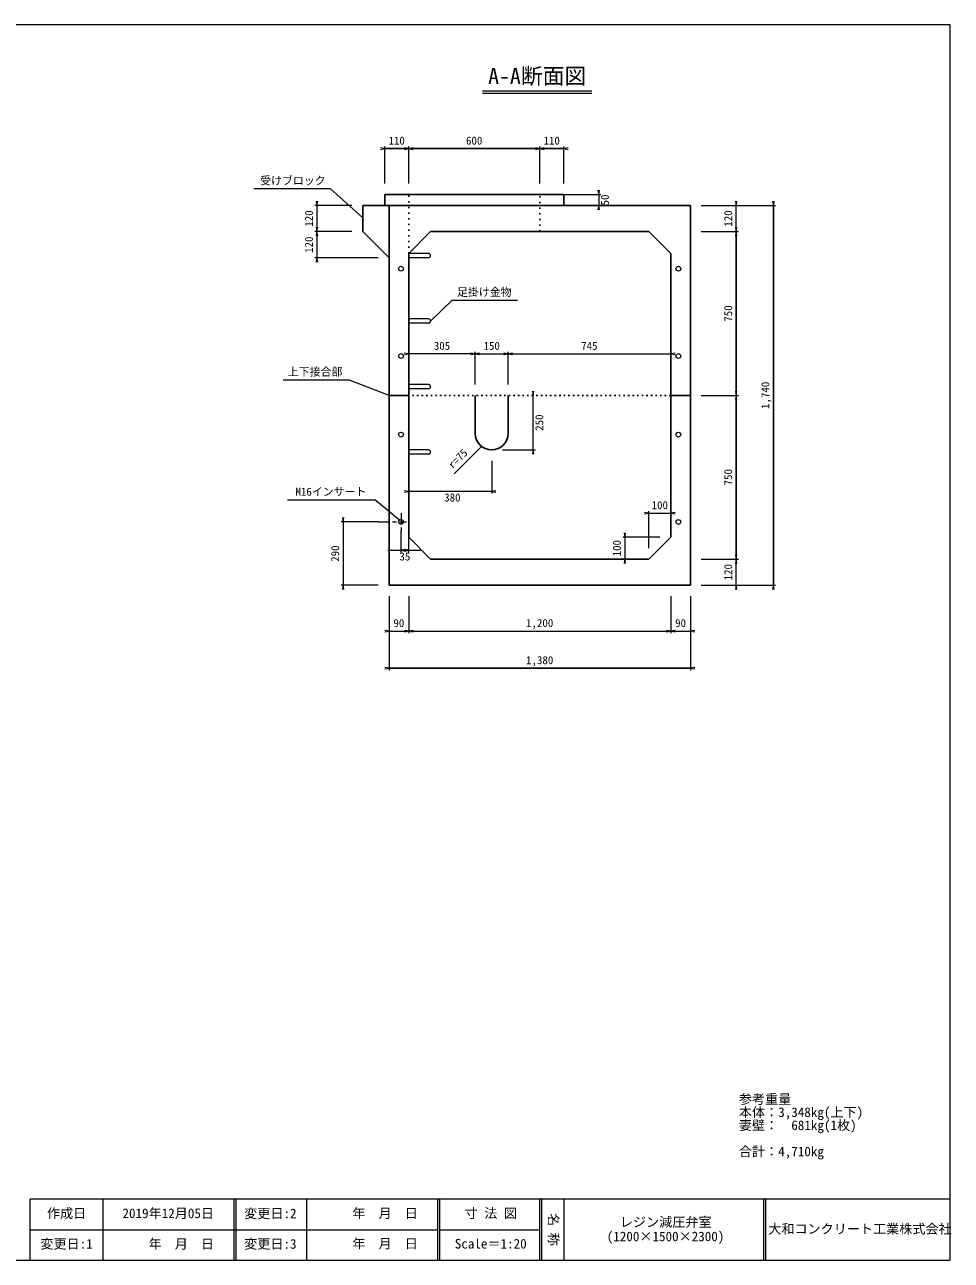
# Model space of a CAD drawing. Units: millimetres at full size, sheet at 1:20; some dimension numbers follow another scale. Extents: x -3920 to 4045, y -2830 to 2830.
# Drawn here: x -199 to 4045, y -2830 to 2830 of the extents above; entities that cross this region are included whole.
import ezdxf
from ezdxf.enums import TextEntityAlignment as Align

# ---------------------------------------------------------------- set-up
doc = ezdxf.new("R2010")
doc.units = ezdxf.units.MM
doc.header["$LTSCALE"] = 20
for name, pattern in [('USER2', [1.05, 0.35, -0.7]), ('USER3', [5, 2.5, -0.8, 0.9, -0.8]), ('USER5', [1.3, 0.3, -1])]:
    doc.linetypes.add(name, pattern=pattern)
for name, color, linetype, lineweight in [('0-1_ﾚｲﾔ2', 5, 'Continuous', 25), ('0-3_ﾚｲﾔ4', 6, 'USER5', 13), ('0-C_ﾚｲﾔ13', 3, 'Continuous', 13), ('0-D_ﾚｲﾔ14', 4, 'USER3', 18), ('0-E_寸法', 3, 'Continuous', 13)]:
    doc.layers.add(name, color=color, linetype=linetype, lineweight=lineweight)
doc.layers.add('0-7_文字', color=3, linetype='Continuous')
doc.styles.add('ＭＳ ゴシック', font='')
doc.styles.get('ＭＳ ゴシック').set_extended_font_data('MS Gothic')

# ---------------------------------------------------------------- blocks, each defined once
blk = doc.blocks.new('open_arrow')
at = {"color": 0, "linetype": 'Continuous', "lineweight": -2}
blk.add_lwpolyline([(7.5, 1.25), (0, 0), (7.5, -1.25)], dxfattribs=at)

msp = doc.modelspace()

# ---------------------------------------------------------------- linework, layer by layer
at = {"layer": '0-1_ﾚｲﾔ2'}
for p, q in [((1449.97, 2002.23), (1449.97, 2052.23)), ((2269.97, 2052.23), (1449.97, 2052.23)), ((2269.97, 2002.23), (2269.97, 2052.23)), ((1349.97, 2002.23), (1349.97, 1882.23)), ((2849.97, 2002.23), (1349.97, 2002.23)), ((1469.97, 2002.23), (1469.97, 262.23)), ((2849.97, 262.23), (2849.97, 2002.23)), ((1349.97, 1882.23), (1469.97, 1762.23)), ((1559.97, 1782.23), (1659.97, 1882.23)), ((2659.97, 1882.23), (1659.97, 1882.23)), ((2659.97, 1882.23), (2759.97, 1782.23)), ((1559.97, 1782.23), (1559.97, 482.23)), ((2759.97, 482.23), (2759.97, 1782.23)), ((1469.97, 1132.23), (1559.97, 1132.23)), ((1864.97, 1132.23), (1864.97, 957.23)), ((2014.97, 1132.23), (2014.97, 957.23)), ((2849.97, 1132.23), (2759.97, 1132.23)), ((1659.97, 382.23), (1559.97, 482.23)), ((2759.97, 482.23), (2659.97, 382.23)), ((1659.97, 382.23), (2659.97, 382.23)), ((1469.97, 262.23), (2849.97, 262.23))]:
    msp.add_line(p, q, dxfattribs=at)
at = {"layer": '0-1_ﾚｲﾔ2', "linetype": 'USER5'}
for p, q in [((1559.97, 1782.23), (1559.97, 2052.23)), ((2159.97, 1882.23), (2159.97, 2052.23))]:
    msp.add_line(p, q, dxfattribs=at)
at = {"layer": '0-1_ﾚｲﾔ2', "linetype": 'USER2'}
msp.add_line((2759.97, 1132.23), (1559.97, 1132.23), dxfattribs=at)
at = {"layer": '0-1_ﾚｲﾔ2'}
msp.add_arc((1939.97, 957.23), 75, 180, 0, dxfattribs=at)
at = {"layer": '0-3_ﾚｲﾔ4', "linetype": 'Continuous'}
for p, q in [((1649.97, 1782.23), (1559.97, 1782.23)), ((1649.97, 1762.23), (1559.97, 1762.23)), ((1659.97, 1772.23), (1659.97, 1772.23)), ((1649.97, 1482.23), (1559.97, 1482.23)), ((1659.97, 1472.23), (1659.97, 1472.23)), ((1649.97, 1462.23), (1559.97, 1462.23)), ((1649.97, 1182.23), (1559.97, 1182.23)), ((1649.97, 1162.23), (1559.97, 1162.23)), ((1659.97, 1172.23), (1659.97, 1172.23)), ((1649.97, 882.23), (1559.97, 882.23)), ((1649.97, 862.23), (1559.97, 862.23)), ((1659.97, 872.23), (1659.97, 872.23))]:
    msp.add_line(p, q, dxfattribs=at)
for centre in [(1524.97, 1712.23), (2794.97, 1712.23), (1524.97, 1312.23), (2794.97, 1312.23), (1524.97, 952.23), (2794.97, 952.23), (1524.97, 552.23), (2794.97, 552.23)]:
    msp.add_circle(centre, 11, dxfattribs=at)
for centre, start, end in [((1649.97, 1772.23), 0, 90), ((1649.97, 1772.23), 270, 0), ((1649.97, 1472.23), 0, 90), ((1649.97, 1472.23), 270, 0), ((1649.97, 1172.23), 0, 90), ((1649.97, 1172.23), 270, 0), ((1649.97, 872.23), 0, 90), ((1649.97, 872.23), 270, 0)]:
    msp.add_arc(centre, 10, start, end, dxfattribs=at)
at = {"layer": '0-C_ﾚｲﾔ13'}
for p, q in [((1898.68, 2526.37), (2398.68, 2526.37)), ((1898.68, 2516.37), (2398.68, 2516.37)), ((1449.97, 2102.23), (1449.97, 2272.23)), ((1559.97, 2102.23), (1559.97, 2272.23)), ((2159.97, 2102.23), (2159.97, 2272.23)), ((2269.97, 2102.23), (2269.97, 2272.23)), ((2269.97, 2262.23), (1449.97, 2262.23)), ((1449.97, 2262.23), (1559.97, 2262.23)), ((1559.97, 2262.23), (2159.97, 2262.23)), ((2159.97, 2262.23), (2269.97, 2262.23)), ((850.52, 2079.26), (1200.52, 2079.26)), ((2269.97, 2052.23), (2439.97, 2052.23)), ((2429.97, 2052.23), (2429.97, 2002.23)), ((1299.97, 2002.23), (1129.97, 2002.23)), ((1139.97, 2002.23), (1139.97, 1762.23)), ((1139.97, 2002.23), (1139.97, 1882.23)), ((2899.97, 2002.23), (3239.97, 2002.23)), ((3059.97, 1882.23), (3059.97, 2002.23)), ((3059.97, 262.23), (3059.97, 2002.23)), ((3229.97, 262.23), (3229.97, 2002.23)), ((3229.97, 2002.23), (3229.97, 262.23)), ((1299.97, 1882.23), (1129.97, 1882.23)), ((1139.97, 1882.23), (1139.97, 1762.23)), ((2899.97, 1882.23), (3069.97, 1882.23)), ((3059.97, 1882.23), (3059.97, 1132.23)), ((1419.97, 1762.23), (1129.97, 1762.23)), ((1758.97, 1568.33), (2058.97, 1568.33)), ((1864.97, 1182.23), (1864.97, 1332.23)), ((2014.97, 1182.23), (2014.97, 1332.23)), ((984.35, 1203.57), (1284.35, 1203.57)), ((2899.97, 1132.23), (3069.97, 1132.23)), ((3059.97, 1132.23), (3059.97, 382.23)), ((1989.97, 882.23), (2139.97, 882.23)), ((1939.97, 832.23), (1939.97, 682.23)), ((1939.97, 692.23), (1559.97, 692.23)), ((1004.52, 654.15), (1404.52, 654.15)), ((2659.97, 432.23), (2659.97, 602.23)), ((2659.97, 592.23), (2759.97, 592.23)), ((1419.97, 552.23), (1249.97, 552.23)), ((1259.97, 552.23), (1259.97, 262.23)), ((1524.97, 412.23), (1524.97, 512.23)), ((1559.97, 412.23), (1559.97, 482.23)), ((2709.97, 482.23), (2539.97, 482.23)), ((2549.97, 482.23), (2549.97, 382.23)), ((1524.97, 422.23), (1559.97, 422.23)), ((2899.97, 382.23), (3069.97, 382.23)), ((3059.97, 262.23), (3059.97, 382.23)), ((1419.97, 262.23), (1249.97, 262.23)), ((2899.97, 262.23), (3239.97, 262.23)), ((1469.97, 212.23), (1469.97, -127.77)), ((1559.97, 212.23), (1559.97, 42.23)), ((2759.97, 212.23), (2759.97, 42.23)), ((2849.97, 212.23), (2849.97, -127.77)), ((1469.97, 52.23), (2849.97, 52.23)), ((1469.97, 52.23), (1559.97, 52.23)), ((1559.97, 52.23), (2759.97, 52.23)), ((2759.97, 52.23), (2849.97, 52.23)), ((1469.97, -117.77), (2849.97, -117.77)), ((2849.97, -117.77), (1469.97, -117.77)), ((-173.33, -2830), (-173.33, -2550)), ((4040, -2550), (-173.33, -2550)), ((160, -2830), (160, -2550)), ((760, -2830), (760, -2550)), ((769.33, -2830), (769.33, -2550)), ((1093.33, -2830), (1093.33, -2550)), ((1693.33, -2830), (1693.33, -2550)), ((1702.67, -2830), (1702.67, -2550)), ((2160, -2830), (2160, -2550)), ((2169.33, -2830), (2169.33, -2550)), ((2271.24, -2830), (2271.24, -2550)), ((3186.67, -2830), (3186.67, -2550)), ((3196, -2830), (3196, -2550)), ((-173.33, -2690), (760, -2690)), ((760, -2690), (1693.33, -2690)), ((1702.67, -2690), (2160, -2690))]:
    msp.add_line(p, q, dxfattribs=at)
msp.add_lwpolyline([(4040, 2830), (-3920, 2830), (-3920, -2830), (4040, -2830)], close=True, dxfattribs=at)
at = {"layer": '0-D_ﾚｲﾔ14'}
for p, q in [((1524.97, 592.23), (1524.97, 512.23)), ((1419.97, 552.23), (1550.44, 552.23))]:
    msp.add_line(p, q, dxfattribs=at)
at = {"layer": '0-E_寸法'}
for p, q in [((1349.97, 1945.13), (1200.52, 2079.26)), ((1659.97, 1472.23), (1758.97, 1568.33)), ((1864.97, 1322.23), (1559.97, 1322.23)), ((1864.97, 1322.23), (2014.97, 1322.23)), ((2014.97, 1322.23), (2759.97, 1322.23)), ((1469.97, 1132.23), (1284.35, 1203.57)), ((2129.97, 882.23), (2129.97, 1132.23)), ((1893.59, 898.3), (1767.87, 772.58)), ((1517.58, 560.38), (1404.52, 654.15)), ((1259.97, 552.23), (1259.97, 262.23)), ((1464.97, 422.23), (1619.97, 422.23))]:
    msp.add_line(p, q, dxfattribs=at)

# ---------------------------------------------------------------- block references
at = {"layer": '0-C_ﾚｲﾔ13', "xscale": 2.63, "yscale": 2.63}
for p, rotation in [((1449.97, 2262.23), 180), ((1559.97, 2262.23), 180), ((2159.97, 2262.23), 180), ((2429.97, 2052.23), 90), ((1139.97, 2002.23), 90), ((2429.97, 2002.23), 270), ((3059.97, 2002.23), 90), ((3229.97, 2002.23), 90), ((1139.97, 1882.23), 90), ((1139.97, 1882.23), 270), ((3059.97, 1882.23), 90), ((3059.97, 1882.23), 270), ((1139.97, 1762.23), 270), ((3059.97, 1132.23), 90), ((3059.97, 1132.23), 270), ((1559.97, 692.23), 180), ((2659.97, 592.23), 180), ((2549.97, 482.23), 90), ((3059.97, 382.23), 90), ((2549.97, 382.23), 270), ((3059.97, 382.23), 270), ((3059.97, 262.23), 270), ((3229.97, 262.23), 270), ((1469.97, 52.23), 180), ((1559.97, 52.23), 180), ((2759.97, 52.23), 180), ((1469.97, -117.77), 180)]:
    msp.add_blockref('open_arrow', p, dxfattribs=dict(at, rotation=rotation))
for p in [(1559.97, 2262.23), (2159.97, 2262.23), (2269.97, 2262.23), (1939.97, 692.23), (2759.97, 592.23), (1559.97, 52.23), (2759.97, 52.23), (2849.97, 52.23), (2849.97, -117.77)]:
    msp.add_blockref('open_arrow', p, dxfattribs=at)
at = {"layer": '0-E_寸法', "xscale": 2.63, "yscale": 2.63}
for p, rotation in [((1559.97, 1322.23), 180), ((1864.97, 1322.23), 180), ((2014.97, 1322.23), 180), ((2129.97, 1132.23), 90), ((2129.97, 882.23), 270), ((1259.97, 552.23), 90), ((1559.97, 422.23), 180), ((1259.97, 262.23), 270)]:
    msp.add_blockref('open_arrow', p, dxfattribs=dict(at, rotation=rotation))
for p in [(1864.97, 1322.23), (2014.97, 1322.23), (2759.97, 1322.23), (1524.97, 422.23)]:
    msp.add_blockref('open_arrow', p, dxfattribs=at)

# ---------------------------------------------------------------- texts
at = {"layer": '0-7_文字', "style": 'ＭＳ ゴシック'}
for s, height, rotation, p in [('r=75', 36.66, 45, (1770.56, 786.55)), ('名 称', 43.99, 270, (2188.06, -2614.07))]:
    msp.add_text(s, height=height, rotation=rotation, dxfattribs=at).set_placement(p, align=Align.BOTTOM_LEFT)
for s, p in [('作成日', (-96.77, -2649.88)), ('2019年12月05日', (249.01, -2650.03)), ('変更日:2', (806.56, -2650.52)), ('    年  月  日', (1182.35, -2649.92)), ('寸 法 図', (1815.98, -2649.63)), ('レジン減圧弁室', (2526.95, -2689.91)), ('大和コンクリート工業株式会社', (3206.53, -2721.29)), ('(1200×1500×2300)', (2466.95, -2755.91)), ('変更日:1', (-126.77, -2789.84)), ('    年  月  日', (249.01, -2790.07)), ('変更日:3', (806.56, -2790.26)), ('    年  月  日', (1182.35, -2788.89)), ('Scale＝1:20', (1770.98, -2789.36))]:
    msp.add_text(s, height=43.99, dxfattribs=at).set_placement(p, align=Align.BOTTOM_LEFT)
at = {"layer": '0-C_ﾚｲﾔ13', "style": 'ＭＳ ゴシック'}
for s, height, p in [('A-A断面図', 73.31, (1923.68, 2536.37)), ('110', 36.66, (1467.47, 2269.73)), ('600', 36.66, (1822.47, 2269.73)), ('110', 36.66, (2177.47, 2269.73)), ('受けブロック', 36.66, (879.49, 2086.59)), ('足掛け金物', 36.66, (1781, 1575.66)), ('上下接合部', 36.66, (1006.38, 1210.9)), ('M16インサート', 36.66, (1041.36, 661.48)), ('380', 36.66, (1722.47, 634.73)), ('100', 36.66, (2672.47, 599.73)), ('90', 36.66, (1489.97, 59.73)), ('1,200', 36.66, (2097.47, 59.73)), ('90', 36.66, (2779.97, 59.73)), ('1,380', 36.66, (2097.47, -110.27)), ('参考重量', 43.99, (3072.07, -2126.72)), ('本体：3,348kg(上下)', 43.99, (3072.07, -2186.72)), ('妻壁：\u3000681kg(1枚)', 43.99, (3072.07, -2246.72)), ('合計：4,710kg', 43.99, (3072.07, -2366.72))]:
    msp.add_text(s, height=height, dxfattribs=at).set_placement(p, align=Align.BOTTOM_LEFT)
for s, p in [('50', (2487.47, 2002.23)), ('120', (1132.47, 1904.73)), ('120', (3052.47, 1904.73)), ('120', (1132.47, 1784.73)), ('750', (3052.47, 1469.73)), ('1,740', (3222.47, 1069.73)), ('750', (3052.47, 719.73)), ('100', (2542.47, 394.73)), ('120', (3052.47, 284.73))]:
    msp.add_text(s, height=36.66, rotation=90, dxfattribs=at).set_placement(p, align=Align.BOTTOM_LEFT)
at = {"layer": '0-E_寸法', "style": 'ＭＳ ゴシック'}
for s, p in [('305', (1674.97, 1329.73)), ('150', (1902.47, 1329.73)), ('745', (2349.97, 1329.73)), ('35', (1517.47, 364.73))]:
    msp.add_text(s, height=36.66, dxfattribs=at).set_placement(p, align=Align.BOTTOM_LEFT)
for s, p in [('250', (2187.47, 969.73)), ('290', (1252.47, 369.73))]:
    msp.add_text(s, height=36.66, rotation=90, dxfattribs=at).set_placement(p, align=Align.BOTTOM_LEFT)

doc.saveas('drawing.dxf')
